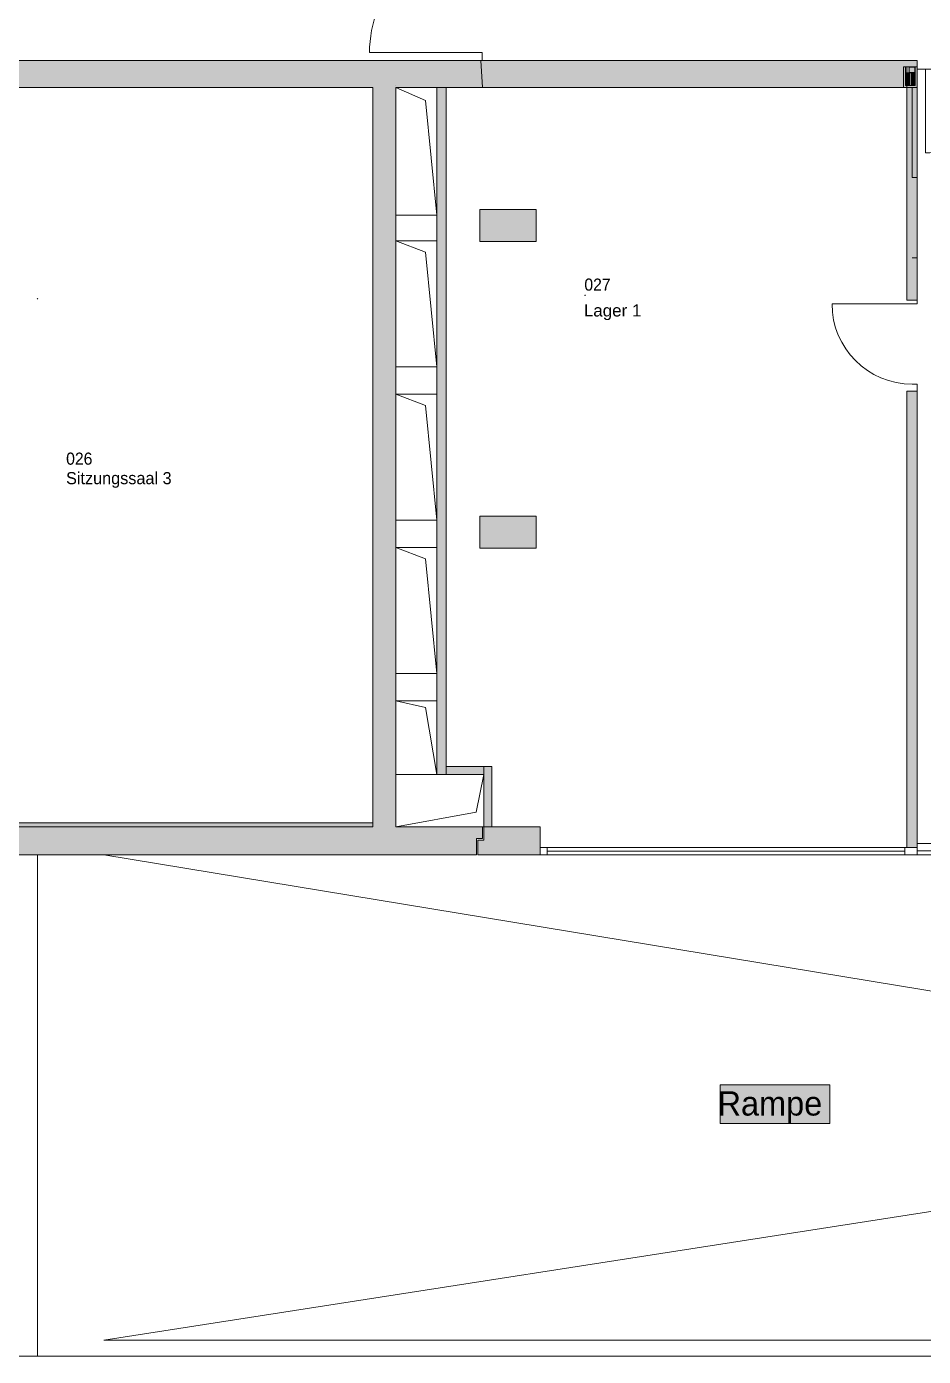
# Model space of a CAD drawing. Header units: inches. Extents: x 50200 to 250609, y 23637 to 115190.
# Drawn here: x 220755 to 231938, y 71499 to 88071 of the extents above; entities that cross this region are included whole.
import ezdxf

# ---------------------------------------------------------------- set-up
doc = ezdxf.new("R2010")
doc.units = ezdxf.units.IN
doc.header["$LTSCALE"] = 200
doc.header["$MEASUREMENT"] = 0
doc.header["$PDMODE"] = 34
doc.header["$PDSIZE"] = 5
doc.linetypes.add('Standardmuster', pattern=[0])
doc.linetypes.add('Volllinie', pattern=[0])
doc.layers.add('Grundebene', color=7, linetype='Continuous')
doc.styles.add('ARIAL', font='arial.ttf', dxfattribs={"height": 0.2})

# ---------------------------------------------------------------- blocks, each defined once
blk = doc.blocks.new('Color_Area-1B72')
at = {"layer": 'Grundebene', "true_color": 0x000000, "transparency": 33554687}
blk.add_hatch(color=18, dxfattribs=at).paths.add_polyline_path([(226458, 78850), (226558, 78850), (226558, 78100), (226458, 78100)], flags=0)
at = {"layer": 'Grundebene', "color": 18, "linetype": 'Volllinie', "lineweight": 13, "true_color": 0x000000}
blk.add_lwpolyline([(226458, 78850), (226558, 78850), (226558, 78100), (226458, 78100), (226458, 78850)], dxfattribs=at)
blk = doc.blocks.new('Color_Area-1B76')
at = {"layer": 'Grundebene', "true_color": 0x000000, "transparency": 33554687}
blk.add_hatch(color=18, dxfattribs=at).paths.add_polyline_path([(225871, 78750), (225871, 87311), (225986, 87311), (225986, 78750)], flags=0)
at = {"layer": 'Grundebene', "color": 18, "linetype": 'Volllinie', "lineweight": 13, "true_color": 0x000000}
blk.add_lwpolyline([(225871, 78750), (225871, 87311), (225986, 87311), (225986, 78750), (225871, 78750)], dxfattribs=at)
blk = doc.blocks.new('Color_Area-1E2B')
at = {"layer": 'Grundebene', "true_color": 0x000000, "transparency": 33554687}
blk.add_hatch(color=18, dxfattribs=at).paths.add_polyline_path([(218853, 78100), (218853, 78150), (225073, 78150), (225073, 78100)], flags=0)
at = {"layer": 'Grundebene', "color": 18, "linetype": 'Volllinie', "lineweight": 13, "true_color": 0x000000}
for p, q in [((218853, 78100), (218853, 78150)), ((218853, 78150), (225073, 78150)), ((225073, 78100), (218853, 78100)), ((225073, 78150), (225073, 78100))]:
    blk.add_line(p, q, dxfattribs=at)
blk = doc.blocks.new('Color_Area-2174')
at = {"layer": 'Grundebene', "true_color": 0x000000, "transparency": 33554687}
blk.add_hatch(color=18, dxfattribs=at).paths.add_polyline_path([(227158, 78100), (226458, 78100), (226458, 77931), (226383, 77931), (226383, 77750), (227152, 77750), (227158, 77750)], flags=0)
at = {"layer": 'Grundebene', "color": 18, "linetype": 'Volllinie', "lineweight": 13, "true_color": 0x000000}
for p, q in [((227158, 78100), (226458, 78100)), ((226458, 78100), (226458, 77931)), ((227158, 77750), (227158, 78100)), ((226458, 77931), (226383, 77931)), ((226383, 77931), (226383, 77750)), ((226383, 77750), (227152, 77750)), ((227152, 77750), (227158, 77750))]:
    blk.add_line(p, q, dxfattribs=at)
blk = doc.blocks.new('Color_Area-217D')
at = {"layer": 'Grundebene', "true_color": 0x000000, "transparency": 33554687}
blk.add_hatch(color=18, dxfattribs=at).paths.add_polyline_path([(227108, 81971), (227108, 81571), (226408, 81571), (226408, 81971)], flags=0)
at = {"layer": 'Grundebene', "color": 18, "linetype": 'Volllinie', "lineweight": 13, "true_color": 0x000000}
blk.add_lwpolyline([(227108, 81971), (227108, 81571), (226408, 81571), (226408, 81971), (227108, 81971)], dxfattribs=at)
blk = doc.blocks.new('Color_Area-217F')
at = {"layer": 'Grundebene', "true_color": 0x000000, "transparency": 33554687}
blk.add_hatch(color=18, dxfattribs=at).paths.add_polyline_path([(227108, 85791), (227108, 85391), (226408, 85391), (226408, 85791)], flags=0)
at = {"layer": 'Grundebene', "color": 18, "linetype": 'Volllinie', "lineweight": 13, "true_color": 0x000000}
blk.add_lwpolyline([(227108, 85791), (227108, 85391), (226408, 85391), (226408, 85791), (227108, 85791)], dxfattribs=at)
blk = doc.blocks.new('Color_Area-2218')
at = {"layer": 'Grundebene', "true_color": 0x000000, "transparency": 33554687}
blk.add_hatch(color=18, dxfattribs=at).paths.add_polyline_path([(226418, 87650), (226438, 87311), (231688, 87311), (231688, 87570), (231858, 87570), (231858, 87650)], flags=0)
at = {"layer": 'Grundebene', "color": 18, "linetype": 'Volllinie', "lineweight": 13, "true_color": 0x000000}
for p, q in [((226418, 87650), (226438, 87311)), ((231858, 87650), (226418, 87650)), ((231688, 87311), (231688, 87570)), ((231688, 87570), (231858, 87570)), ((231858, 87570), (231858, 87650)), ((226438, 87311), (231688, 87311))]:
    blk.add_line(p, q, dxfattribs=at)
blk = doc.blocks.new('Color_Area-2220')
at = {"layer": 'Grundebene', "true_color": 0x000000, "transparency": 33554687}
blk.add_hatch(color=18, dxfattribs=at).paths.add_polyline_path([(225073, 78100), (217070, 78100), (217070, 77750), (226363, 77750), (226363, 77951), (226438, 77951), (226438, 78100), (225358, 78100), (225358, 87311), (226438, 87311), (226418, 87650), (218514, 87650), (218514, 87312), (225074, 87312)], flags=0)
at = {"layer": 'Grundebene', "color": 18, "linetype": 'Volllinie', "lineweight": 13, "true_color": 0x000000}
for p, q in [((226418, 87650), (218514, 87650)), ((218514, 87650), (218514, 87312)), ((226438, 87311), (226418, 87650)), ((218514, 87312), (225074, 87312)), ((225074, 87312), (225073, 78100)), ((225358, 78100), (225358, 87311)), ((225358, 87311), (226438, 87311)), ((225073, 78100), (217070, 78100)), ((217070, 78100), (217070, 77750)), ((226438, 78100), (225358, 78100)), ((226438, 77951), (226438, 78100)), ((226363, 77750), (226363, 77951)), ((226363, 77951), (226438, 77951)), ((217070, 77750), (226363, 77750))]:
    blk.add_line(p, q, dxfattribs=at)
blk = doc.blocks.new('Color_Area-25CA')
at = {"layer": 'Grundebene', "true_color": 0x000000, "transparency": 33554687}
blk.add_hatch(color=18, dxfattribs=at).paths.add_polyline_path([(226408, 85391), (227108, 85391), (227108, 85791), (226408, 85791)], flags=0)
at = {"layer": 'Grundebene', "color": 18, "linetype": 'Volllinie', "lineweight": 13, "true_color": 0x000000}
for p, q in [((227108, 85791), (226408, 85791)), ((226408, 85791), (226408, 85391)), ((227108, 85391), (227108, 85791)), ((226408, 85391), (227108, 85391))]:
    blk.add_line(p, q, dxfattribs=at)
blk = doc.blocks.new('Color_Area-25D0')
at = {"layer": 'Grundebene', "true_color": 0x000000, "transparency": 33554687}
blk.add_hatch(color=18, dxfattribs=at).paths.add_polyline_path([(226408, 81571), (227108, 81571), (227108, 81971), (226408, 81971)], flags=0)
at = {"layer": 'Grundebene', "color": 18, "linetype": 'Volllinie', "lineweight": 13, "true_color": 0x000000}
for p, q in [((227108, 81971), (226408, 81971)), ((226408, 81971), (226408, 81571)), ((227108, 81571), (227108, 81971)), ((226408, 81571), (227108, 81571))]:
    blk.add_line(p, q, dxfattribs=at)
blk = doc.blocks.new('VBV_Raumstempel_FM_3-2699')
at = {"layer": 'Grundebene', "color": 18, "linetype": 'Standardmuster', "lineweight": 13, "true_color": 0x000000}
blk.add_point((220891, 84679), dxfattribs=at)
blk = doc.blocks.new('VBV_Raumstempel_FM_3-269C')
at = {"layer": 'Grundebene', "color": 18, "linetype": 'Standardmuster', "lineweight": 13, "true_color": 0x000000}
blk.add_point((227719, 84721), dxfattribs=at)
blk = doc.blocks.new('MText_175-269F')
at = {"layer": 'Grundebene', "color": 18, "lineweight": 18, "true_color": 0x000000, "style": 'ARIAL', "width": 1.001401}
blk.add_text('Lager 1', height=151, dxfattribs=at).set_placement((227704, 84458))
blk = doc.blocks.new('MText_176-26A2')
at = {"layer": 'Grundebene', "color": 18, "lineweight": 18, "true_color": 0x000000, "style": 'ARIAL', "width": 0.930644}
blk.add_text('027', height=151, dxfattribs=at).set_placement((227710, 84780))
blk = doc.blocks.new('Color_Area-27D1')
at = {"layer": 'Grundebene', "true_color": 0x000000, "transparency": 33554687}
blk.add_hatch(color=18, dxfattribs=at).paths.add_polyline_path([(229404, 74399), (229404, 74881), (230769, 74881), (230769, 74399)], flags=0)
at = {"layer": 'Grundebene', "color": 18, "linetype": 'Volllinie', "lineweight": 13, "true_color": 0x000000}
blk.add_lwpolyline([(229404, 74399), (229404, 74881), (230769, 74881), (230769, 74399), (229404, 74399)], dxfattribs=at)
blk = doc.blocks.new('Color_Area-27D3')
at = {"layer": 'Grundebene', "true_color": 0x000000, "transparency": 33554687}
blk.add_hatch(color=18, dxfattribs=at).paths.add_polyline_path([(229404, 74399), (229404, 74881), (230769, 74881), (230769, 74399)], flags=0)
at = {"layer": 'Grundebene', "color": 18, "linetype": 'Volllinie', "lineweight": 13, "true_color": 0x000000}
blk.add_lwpolyline([(229404, 74399), (229404, 74881), (230769, 74881), (230769, 74399), (229404, 74399)], dxfattribs=at)
blk = doc.blocks.new('MText_885-27D5')
at = {"layer": 'Grundebene', "color": 18, "lineweight": 18, "true_color": 0x000000, "style": 'ARIAL', "width": 0.959415}
blk.add_text('Rampe', height=302.1, dxfattribs=at).set_placement((229371, 74500))
blk = doc.blocks.new('Gruppe-182-2A1F')
at = {"layer": 'Grundebene', "color": 18, "linetype": 'Volllinie', "lineweight": 13, "true_color": 0x000000}
for p, q in [((226437, 89156), (226437, 89221)), ((226437, 87750), (225032, 87746)), ((226437, 87650), (226437, 87750))]:
    blk.add_line(p, q, dxfattribs=at)
blk.add_arc((226437, 87750), 1406, 90, 180.1636, dxfattribs=at)
blk = doc.blocks.new('Color_Area-2A31')
at = {"layer": 'Grundebene', "true_color": 0x000000, "transparency": 33554687}
blk.add_hatch(color=18, dxfattribs=at).paths.add_polyline_path([(231688, 87570), (231713, 87570), (231713, 87336), (231833, 87336), (231833, 87570), (231858, 87570), (231858, 87311), (231688, 87311)], flags=0)
at = {"layer": 'Grundebene', "color": 18, "linetype": 'Volllinie', "lineweight": 13, "true_color": 0x000000}
for p, q in [((231688, 87570), (231713, 87570)), ((231688, 87311), (231688, 87570)), ((231713, 87570), (231713, 87336)), ((231833, 87336), (231833, 87570)), ((231833, 87570), (231858, 87570)), ((231858, 87570), (231858, 87311)), ((231858, 87311), (231688, 87311)), ((231713, 87336), (231833, 87336))]:
    blk.add_line(p, q, dxfattribs=at)
blk = doc.blocks.new('Color_Area-2A3B')
at = {"layer": 'Grundebene', "true_color": 0x000000, "transparency": 33554687}
blk.add_hatch(color=18, dxfattribs=at).paths.add_polyline_path([(231713, 87496), (231763, 87496), (231763, 87336), (231713, 87336)], flags=0)
at = {"layer": 'Grundebene', "color": 18, "linetype": 'Volllinie', "lineweight": 13, "true_color": 0x000000}
for p, q in [((231713, 87496), (231763, 87496)), ((231713, 87336), (231713, 87496)), ((231763, 87496), (231763, 87336)), ((231763, 87336), (231713, 87336))]:
    blk.add_line(p, q, dxfattribs=at)
blk = doc.blocks.new('Color_Area-2A41')
at = {"layer": 'Grundebene', "true_color": 0x000000, "transparency": 33554687}
blk.add_hatch(color=18, dxfattribs=at).paths.add_polyline_path([(231783, 87496), (231833, 87496), (231833, 87336), (231783, 87336)], flags=0)
at = {"layer": 'Grundebene', "color": 18, "linetype": 'Volllinie', "lineweight": 13, "true_color": 0x000000}
for p, q in [((231783, 87496), (231833, 87496)), ((231783, 87336), (231783, 87496)), ((231833, 87496), (231833, 87336)), ((231833, 87336), (231783, 87336))]:
    blk.add_line(p, q, dxfattribs=at)
blk = doc.blocks.new('Color_Area-2A47')
at = {"layer": 'Grundebene', "true_color": 0x000000, "transparency": 33554687}
h = blk.add_hatch(color=18, dxfattribs=at)
h.paths.add_polyline_path([(231833, 87495), (231833, 87570), (231759, 87570), (231759, 87495)], flags=0)
h.paths.add_polyline_path([(231762, 87566), (231830, 87566), (231830, 87499), (231762, 87499)], flags=0)
at = {"layer": 'Grundebene', "color": 18, "linetype": 'Volllinie', "lineweight": 13, "true_color": 0x000000}
for p, q in [((231833, 87570), (231759, 87570)), ((231759, 87570), (231759, 87495)), ((231762, 87566), (231830, 87566)), ((231762, 87499), (231762, 87566)), ((231830, 87566), (231830, 87499)), ((231833, 87495), (231833, 87570)), ((231759, 87495), (231833, 87495)), ((231830, 87499), (231762, 87499))]:
    blk.add_line(p, q, dxfattribs=at)
blk = doc.blocks.new('Gruppe-184-2A2F')
at = {"layer": 'Grundebene', "color": 18, "linetype": 'Volllinie', "lineweight": 13, "true_color": 0x000000}
for points in [[(231688, 87570), (231713, 87570), (231713, 87336), (231833, 87336), (231833, 87570), (231858, 87570), (231858, 87311), (231688, 87311), (231688, 87570)], [(231833, 87495), (231833, 87570), (231759, 87570), (231759, 87495), (231833, 87495)], [(231762, 87566), (231830, 87566), (231830, 87499), (231762, 87499), (231762, 87566)], [(231713, 87496), (231763, 87496), (231763, 87336), (231713, 87336), (231713, 87496)], [(231783, 87496), (231833, 87496), (231833, 87336), (231783, 87336), (231783, 87496)]]:
    blk.add_lwpolyline(points, dxfattribs=at)
at = {"layer": 'Grundebene'}
for name in ['Color_Area-2A31', 'Color_Area-2A47', 'Color_Area-2A3B', 'Color_Area-2A41']:
    blk.add_blockref(name, (0, 0), dxfattribs=at)
blk = doc.blocks.new('Gruppe-185-2A52')
at = {"layer": 'Grundebene', "color": 18, "linetype": 'Volllinie', "lineweight": 13, "true_color": 0x000000}
for p, q in [((231858, 87539), (233649, 87539)), ((231964, 87539), (231964, 86497))]:
    blk.add_line(p, q, dxfattribs=at)
blk.add_arc((231967, 87539), 1043, 269.8364, 0.0043, dxfattribs=at)
blk = doc.blocks.new('MText_1776-2B13')
at = {"layer": 'Grundebene', "color": 18, "lineweight": 18, "true_color": 0x000000, "style": 'ARIAL', "width": 0.959159}
blk.add_text('Sitzungssaal 3', height=151.03, dxfattribs=at).set_placement((221247, 82368))
blk = doc.blocks.new('MText_1777-2B16')
at = {"layer": 'Grundebene', "color": 18, "lineweight": 18, "true_color": 0x000000, "style": 'ARIAL', "width": 0.930222}
blk.add_text('026', height=151, dxfattribs=at).set_placement((221248, 82611))
blk = doc.blocks.new('Color_Area-2BDA')
at = {"layer": 'Grundebene', "true_color": 0x000000, "transparency": 33554687}
blk.add_hatch(color=18, dxfattribs=at).paths.add_polyline_path([(231733, 84663), (231733, 87570), (231858, 87570), (231858, 84663)], flags=0)
at = {"layer": 'Grundebene', "color": 18, "linetype": 'Volllinie', "lineweight": 13, "true_color": 0x000000}
blk.add_lwpolyline([(231733, 84663), (231733, 87570), (231858, 87570), (231858, 84663), (231733, 84663)], dxfattribs=at)
blk = doc.blocks.new('Gruppe-267-2BD8')
at = {"layer": 'Grundebene'}
blk.add_blockref('Color_Area-2BDA', (0, 0), dxfattribs=at)
blk = doc.blocks.new('Gruppe-268-2BDC')
at = {"layer": 'Grundebene', "color": 18, "linetype": 'Volllinie', "lineweight": 13, "true_color": 0x000000}
blk.add_lwpolyline([(231733, 87570), (231858, 87570), (231858, 84663), (231733, 84663), (231733, 87570)], dxfattribs=at)
blk = doc.blocks.new('Color_Area-2BE1')
at = {"layer": 'Grundebene', "true_color": 0x000000, "transparency": 33554687}
blk.add_hatch(color=18, dxfattribs=at).paths.add_polyline_path([(231733, 77840), (231733, 83528), (231858, 83528), (231858, 77840)], flags=0)
at = {"layer": 'Grundebene', "color": 18, "linetype": 'Volllinie', "lineweight": 13, "true_color": 0x000000}
blk.add_lwpolyline([(231733, 77840), (231733, 83528), (231858, 83528), (231858, 77840), (231733, 77840)], dxfattribs=at)
blk = doc.blocks.new('Gruppe-269-2BDF')
at = {"layer": 'Grundebene'}
blk.add_blockref('Color_Area-2BE1', (0, 0), dxfattribs=at)
blk = doc.blocks.new('Color_Area-2E65')
at = {"layer": 'Grundebene', "true_color": 0x000000, "transparency": 33554687}
blk.add_hatch(color=18, dxfattribs=at).paths.add_polyline_path([(226458, 78850), (226458, 78750), (225986, 78750), (225986, 78850)], flags=0)
at = {"layer": 'Grundebene', "color": 18, "linetype": 'Volllinie', "lineweight": 13, "true_color": 0x000000}
blk.add_lwpolyline([(226458, 78850), (226458, 78750), (225986, 78750), (225986, 78850), (226458, 78850)], dxfattribs=at)

msp = doc.modelspace()

# ---------------------------------------------------------------- linework, layer by layer
at = {"layer": 'Grundebene', "color": 18, "linetype": 'Volllinie', "lineweight": 13, "true_color": 0x000000}
for p, q in [((224876, 87650), (226921, 87650)), ((225339, 87650), (226438, 87650)), ((226438, 87650), (231858, 87650)), ((231858, 87650), (231858, 87591)), ((231858, 87591), (231858, 87311)), ((225073, 78100), (225073, 87312)), ((225359, 87331), (225358, 87331)), ((225358, 78100), (225358, 87311)), ((226458, 87311), (225358, 87311)), ((225871, 87311), (225871, 78750)), ((225986, 87311), (225986, 78750)), ((231858, 87311), (226458, 87311)), ((231798, 87311), (231798, 86191)), ((231858, 87331), (231858, 84615)), ((231798, 86191), (231858, 86191)), ((231858, 85191), (231798, 85191)), ((231798, 84615), (230798, 84615)), ((231798, 84615), (231858, 84615)), ((231858, 83615), (231798, 83615)), ((231858, 83615), (231858, 77750)), ((226458, 78750), (225871, 78750)), ((226558, 78850), (225986, 78850)), ((226458, 78750), (226458, 78100)), ((226558, 78850), (226558, 78100)), ((217070, 78100), (225073, 78100)), ((218853, 78150), (225073, 78150)), ((225358, 78100), (226438, 78100)), ((226438, 78100), (226438, 77951)), ((226458, 78100), (227158, 78100)), ((226458, 77931), (226458, 78100)), ((227158, 78100), (227158, 77750)), ((226438, 77951), (226363, 77951)), ((226363, 77951), (226363, 77750)), ((226383, 77750), (226383, 77931)), ((226383, 77931), (226458, 77931)), ((231858, 77890), (233658, 77890)), ((217070, 77750), (226363, 77750)), ((220890, 77749), (220890, 71499)), ((240603, 74640), (221717, 77750)), ((225108, 77750), (225108, 77751)), ((225358, 77750), (225358, 77751)), ((227158, 77750), (226383, 77750)), ((227158, 77840), (231798, 77840)), ((227158, 77750), (233658, 77750)), ((227248, 77750), (227248, 77840)), ((231708, 77795), (227248, 77795)), ((231708, 77750), (231708, 77840)), ((231798, 77750), (231858, 77750)), ((231858, 77800), (233658, 77800)), ((221717, 71700), (240603, 74640)), ((221717, 71700), (240603, 71700)), ((207943, 71500), (221717, 71500)), ((221717, 71500), (240603, 71500))]:
    msp.add_line(p, q, dxfattribs=at)
for points in [[(225073, 78100), (217070, 78100), (217070, 77750), (226363, 77750), (226363, 77951), (226438, 77951), (226438, 78100), (225358, 78100), (225358, 87311), (226438, 87311), (226418, 87650), (218514, 87650), (218514, 87312), (225074, 87312), (225073, 78100)], [(226418, 87650), (226438, 87311), (231688, 87311), (231688, 87570), (231858, 87570), (231858, 87650), (226418, 87650)], [(225871, 87311), (225358, 87311), (225729, 87149), (225871, 85720), (225871, 87311)], [(225871, 87311), (225358, 87311), (225358, 85720), (225871, 85720), (225871, 87311)], [(226408, 85391), (227108, 85391), (227108, 85791), (226408, 85791), (226408, 85391)], [(225871, 85400), (225358, 85400), (225729, 85259), (225871, 83830), (225871, 85400)], [(225871, 85400), (225358, 85400), (225358, 83830), (225871, 83830), (225871, 85400)], [(225871, 83490), (225358, 83490), (225729, 83349), (225871, 81920), (225871, 83490)], [(225871, 83490), (225358, 83490), (225358, 81920), (225871, 81920), (225871, 83490)], [(226408, 81571), (227108, 81571), (227108, 81971), (226408, 81971), (226408, 81571)], [(225871, 81580), (225358, 81580), (225729, 81439), (225871, 80010), (225871, 81580)], [(225871, 81580), (225358, 81580), (225358, 80010), (225871, 80010), (225871, 81580)], [(225871, 79670), (225358, 79670), (225729, 79587), (225871, 78750), (225871, 79670)], [(225871, 79670), (225358, 79670), (225358, 78750), (225871, 78750), (225871, 79670)], [(226458, 78100), (226458, 78750), (226359, 78280), (225358, 78100), (226458, 78100)], [(218853, 78100), (218853, 78150), (225073, 78150), (225073, 78100), (218853, 78100)], [(227158, 78100), (226458, 78100), (226458, 77931), (226383, 77931), (226383, 77750), (227152, 77750), (227158, 77750), (227158, 78100)]]:
    msp.add_lwpolyline(points, dxfattribs=at)
msp.add_arc((231798, 84615), 1000, 180, 270, dxfattribs=at)

# ---------------------------------------------------------------- block references
at = {"layer": 'Grundebene'}
for name in ['Gruppe-182-2A1F', 'Color_Area-2220', 'Color_Area-2218', 'Gruppe-184-2A2F', 'Gruppe-267-2BD8', 'Gruppe-268-2BDC', 'Gruppe-185-2A52', 'Color_Area-1B76', 'Color_Area-217F', 'Color_Area-25CA', 'MText_176-26A2', 'VBV_Raumstempel_FM_3-269C', 'VBV_Raumstempel_FM_3-2699', 'MText_175-269F', 'Gruppe-269-2BDF', 'MText_1777-2B16', 'MText_1776-2B13', 'Color_Area-217D', 'Color_Area-25D0', 'Color_Area-2E65', 'Color_Area-1B72', 'Color_Area-1E2B', 'Color_Area-2174', 'Color_Area-27D1', 'Color_Area-27D3', 'MText_885-27D5']:
    msp.add_blockref(name, (0, 0), dxfattribs=at)

doc.saveas('drawing.dxf')
